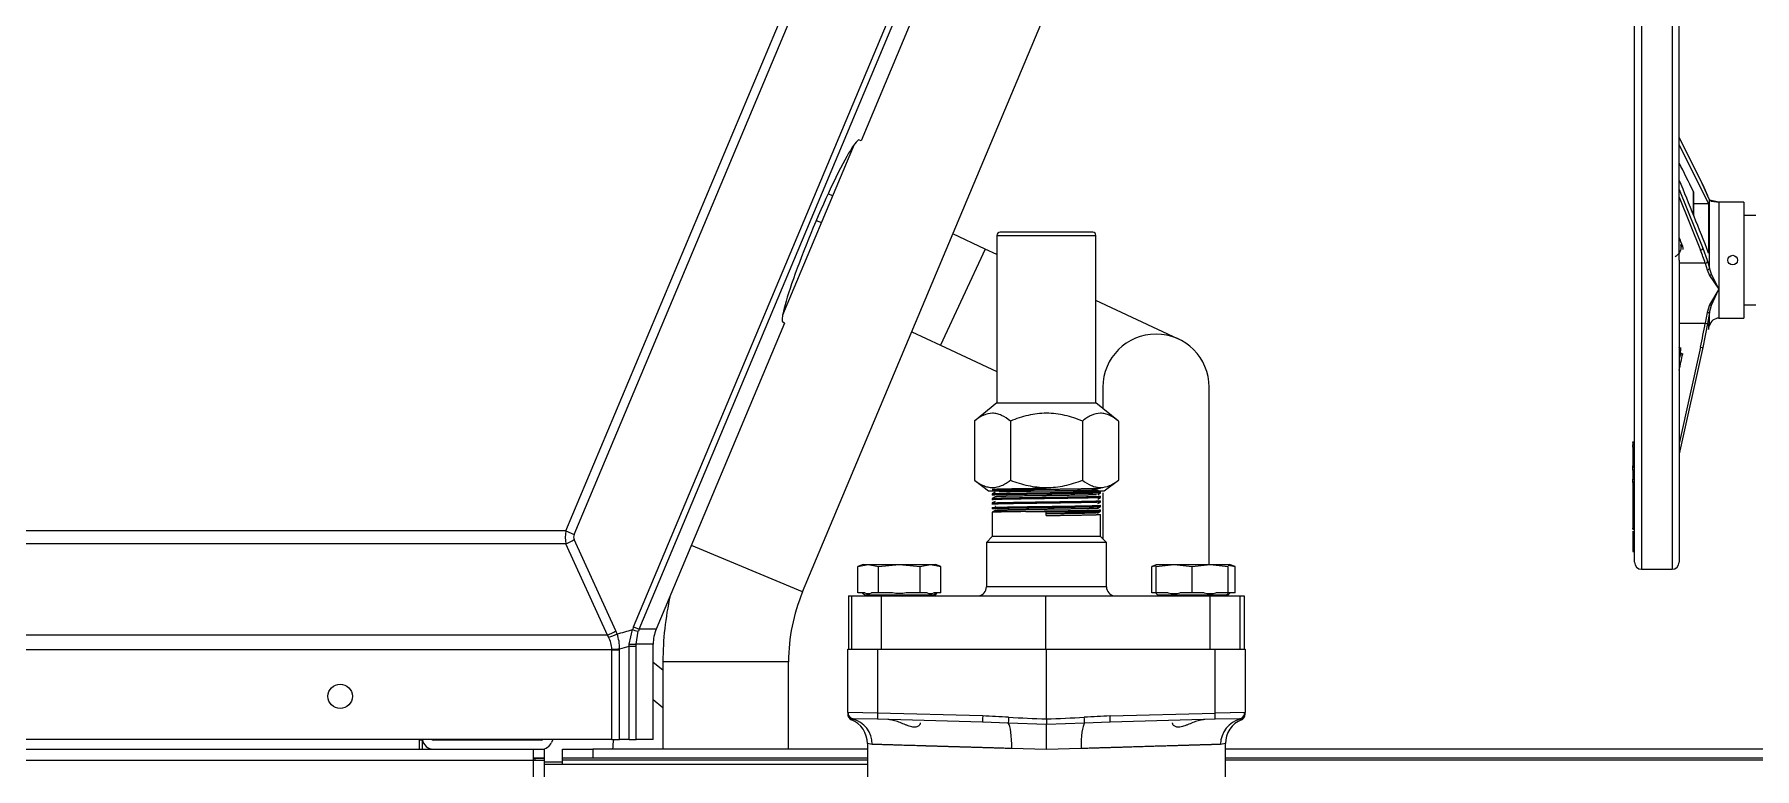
# Model space of a CAD drawing. Header units: millimetres. Extents: x 113490 to 142599, y -20467 to 115.
# Drawn here: x 125312 to 125877, y -7309 to -7067 of the extents above; entities that cross this region are included whole.
import ezdxf

# ---------------------------------------------------------------- set-up
doc = ezdxf.new("R2010")
doc.units = ezdxf.units.MM
doc.layers.add('DV1_0', color=7, linetype='Continuous')

msp = doc.modelspace()

# ---------------------------------------------------------------- linework, layer by layer
at = {"layer": 'DV1_0', "color": 7, "linetype": 'Continuous', "lineweight": 20}
for p, q in [((125508.65, -7262.15), (125936.26, -6242.4)), ((125486.38, -7230.65), (125898.36, -6248.19)), ((125489.15, -7231.81), (125901.13, -6249.35)), ((125510.48, -7262.92), (125936.26, -6247.54)), ((125839.72, -7040.02), (125839.72, -7243.22)), ((125849.78, -7040.02), (125849.78, -7243.22)), ((125852.07, -7118.34), (125859.86, -7137.65)), ((125856.77, -7126.43), (125856.77, -7119.02)), ((125852.07, -7120.87), (125859.12, -7138.31)), ((125865.17, -7122.57), (125865.17, -7151.15)), ((125628.01, -7133.47), (125660.51, -7133.47)), ((125624.19, -7137.97), (125609.45, -7169.6)), ((125859.86, -7137.65), (125861.31, -7141.62)), ((125861.31, -7141.62), (125861.44, -7142)), ((125861.44, -7142), (125862.08, -7144.26)), ((125860.7, -7142.63), (125852.07, -7142.63)), ((125860.7, -7142.63), (125861.34, -7144.81)), ((125861.34, -7144.81), (125862.08, -7146.62)), ((125862.68, -7146.21), (125862.08, -7144.26)), ((125865.17, -7151.15), (125865.17, -7160.67)), ((125861.34, -7158.8), (125860.7, -7162.36)), ((125862.08, -7156.3), (125861.34, -7158.8)), ((125862.08, -7158.79), (125861.44, -7162.46)), ((125862.08, -7158.79), (125862.68, -7156.42)), ((125862.08, -7163.13), (125862.08, -7158.79)), ((125852.07, -7162.36), (125860.7, -7162.36)), ((125861.44, -7162.46), (125859.86, -7170.31)), ((125859.12, -7170.2), (125852.07, -7201.86)), ((125859.86, -7170.31), (125852.07, -7205.32)), ((125486.38, -7230.65), (125198.14, -7230.65)), ((125486.38, -7230.65), (125489.15, -7231.81)), ((125486.38, -7234.88), (125198.15, -7234.88)), ((125500.06, -7264.86), (125486.38, -7234.88)), ((125502.83, -7263.48), (125489.14, -7233.5)), ((125564.17, -7250.69), (125527.62, -7235.37)), ((125663.99, -7249.01), (125624.53, -7249.01)), ((125580.2, -7251.97), (125580.2, -7269.47)), ((125589.93, -7251.97), (125589.93, -7269.47)), ((125697.94, -7251.97), (125697.94, -7269.47)), ((125707.76, -7251.97), (125707.76, -7269.47)), ((125500.06, -7264.86), (125194.27, -7264.86)), ((125507.24, -7267.91), (125508.29, -7263.09)), ((125508.65, -7262.15), (125510.48, -7262.92)), ((125509.51, -7267.82), (125510.2, -7263.63)), ((125516.07, -7262.92), (125510.48, -7262.92)), ((125501.53, -7269.74), (125194.27, -7269.74)), ((125501.53, -7299.18), (125501.53, -7269.74)), ((125501.53, -7269.74), (125504.06, -7269.74)), ((125504.06, -7299.18), (125504.06, -7269.74)), ((125507.22, -7268.49), (125509.51, -7268.49)), ((125507.22, -7299.18), (125507.22, -7268.49)), ((125515.08, -7267.82), (125509.51, -7267.82)), ((125509.51, -7299.18), (125509.51, -7268.49)), ((125588.82, -7269.47), (125588.82, -7290.56)), ((125699.7, -7290.56), (125699.7, -7269.47)), ((125559.55, -7273.65), (125518.29, -7273.65)), ((125588.82, -7290.56), (125579.18, -7290.36)), ((125580.94, -7292.35), (125580.57, -7292.5)), ((125623.31, -7291.46), (125588.82, -7290.56)), ((125631.73, -7293.84), (125623.3, -7293.46)), ((125644.26, -7294.31), (125631.73, -7293.84)), ((125656.79, -7293.84), (125644.26, -7294.31)), ((125665.23, -7293.46), (125656.79, -7293.84)), ((125665.21, -7291.46), (125699.7, -7290.56)), ((125709.53, -7290.35), (125699.7, -7290.56)), ((125707.95, -7292.5), (125707.58, -7292.35)), ((125587.04, -7300.8), (125585.46, -7300.56)), ((125703.06, -7300.56), (125701.48, -7300.8)), ((125208.86, -7305.97), (125475.66, -7305.97)), ((125475.66, -7305.97), (125475.66, -8175.37)), ((125585.46, -7305.97), (125485.26, -7305.97)), ((125644.26, -7302.45), (125632.84, -7302.17)), ((125655.68, -7302.17), (125644.26, -7302.45)), ((125968.77, -7305.97), (125703.06, -7305.97)), ((125485.26, -7306.61), (125479.26, -7306.61))]:
    msp.add_line(p, q, dxfattribs=at)
at = {"layer": 'DV1_0', "color": 7, "linetype": 'Continuous', "lineweight": 15}
for p, q in [((125936.26, -6260.87), (125583.38, -7102.39)), ((125564.17, -7250.69), (125921.22, -6399.23)), ((125837.44, -7141.62), (125837.44, -7042.31)), ((125852.07, -7141.62), (125852.07, -7042.31)), ((125583.38, -7102.39), (125582.82, -7102.13)), ((125859.86, -7116.9), (125852.07, -7101.2)), ((125581.1, -7103.63), (125557.6, -7159.68)), ((125852.07, -7103.73), (125861.78, -7123.14)), ((125856.94, -7126.86), (125856.94, -7119.7)), ((125859.86, -7116.9), (125861.44, -7120.41)), ((125861.44, -7120.41), (125859.86, -7116.9)), ((125574.04, -7120.47), (125572.53, -7119.84)), ((125861.78, -7123.14), (125856.94, -7123.14)), ((125862.08, -7121.82), (125861.44, -7120.41)), ((125861.78, -7123.14), (125861.78, -7139.27)), ((125862.08, -7144.26), (125862.08, -7121.82)), ((125862.08, -7121.82), (125862.68, -7122.24)), ((125865.17, -7122.57), (125862.08, -7121.95)), ((125862.08, -7121.95), (125865.17, -7122.57)), ((125865.17, -7122.57), (125862.68, -7122.24)), ((125862.68, -7122.24), (125865.17, -7122.57)), ((125873.36, -7122.57), (125865.17, -7122.57)), ((125873.36, -7122.57), (125873.36, -7160.67)), ((125568.67, -7128.54), (125570.36, -7129.25)), ((125877.32, -7126.89), (125873.36, -7126.89)), ((125624.19, -7137.97), (125613.53, -7133)), ((125628.01, -7133.47), (125628.01, -7188.47)), ((125659.51, -7132.47), (125629.01, -7132.47)), ((125660.51, -7188.47), (125660.51, -7133.47)), ((125628.01, -7139.75), (125624.19, -7137.97)), ((125837.44, -7240.93), (125837.44, -7141.62)), ((125852.07, -7141.62), (125852.07, -7240.93)), ((125862.08, -7146.62), (125865.17, -7151.15)), ((125865.17, -7151.15), (125862.68, -7146.21)), ((125865.17, -7151.15), (125862.08, -7156.3)), ((125862.68, -7156.42), (125865.17, -7151.15)), ((125687.64, -7167.55), (125660.51, -7154.91)), ((125873.36, -7156.35), (125877.32, -7156.35)), ((125558.27, -7162.29), (125516.07, -7262.92)), ((125558.27, -7162.29), (125557.7, -7162.02)), ((125861.78, -7162.45), (125861.78, -7164.44)), ((125861.78, -7164.44), (125862.08, -7163.13)), ((125865.17, -7160.67), (125873.36, -7160.67)), ((125600.02, -7165.21), (125609.45, -7169.6)), ((125609.45, -7169.6), (125628.01, -7178.26)), ((125852.52, -7172.18), (125852.07, -7174.2)), ((125662.81, -7183.37), (125662.81, -7190.34)), ((125697.71, -7241.62), (125697.71, -7183.37)), ((125628.01, -7188.47), (125620.59, -7194.52)), ((125628.01, -7188.47), (125660.51, -7188.47)), ((125667.93, -7194.52), (125660.51, -7188.47)), ((125620.59, -7194.52), (125620.59, -7213.99)), ((125632.43, -7194.52), (125632.43, -7213.99)), ((125656.1, -7194.52), (125656.1, -7213.99)), ((125667.93, -7194.52), (125667.93, -7213.99)), ((125836.93, -7201.51), (125836.93, -7201.3)), ((125836.93, -7201.3), (125837.44, -7201.3)), ((125836.93, -7201.51), (125836.93, -7202.29)), ((125837.44, -7201.51), (125836.93, -7201.51)), ((125836.93, -7203.14), (125836.93, -7202.29)), ((125836.93, -7202.29), (125837.44, -7202.29)), ((125836.93, -7203.14), (125836.93, -7204.17)), ((125837.44, -7203.14), (125836.93, -7203.14)), ((125836.93, -7204.17), (125836.93, -7206.28)), ((125836.93, -7204.17), (125837.44, -7204.17)), ((125836.93, -7206.28), (125836.93, -7209.27)), ((125837.44, -7206.28), (125836.93, -7206.28)), ((125836.93, -7209.65), (125836.93, -7209.27)), ((125836.93, -7209.27), (125837.44, -7209.27)), ((125836.93, -7210.68), (125836.93, -7209.65)), ((125836.93, -7209.65), (125837.44, -7209.65)), ((125620.59, -7213.99), (125625.26, -7217.47)), ((125663.26, -7217.47), (125667.93, -7213.99)), ((125836.93, -7210.68), (125836.93, -7210.88)), ((125837.44, -7210.68), (125836.93, -7210.68)), ((125836.93, -7210.88), (125836.93, -7213.65)), ((125837.44, -7210.88), (125836.93, -7210.88)), ((125836.93, -7214.47), (125836.93, -7213.65)), ((125836.93, -7213.65), (125837.44, -7213.65)), ((125836.93, -7214.67), (125836.93, -7214.47)), ((125837.44, -7214.47), (125836.93, -7214.47)), ((125836.93, -7214.67), (125836.93, -7218.22)), ((125837.44, -7214.67), (125836.93, -7214.67)), ((125625.26, -7217.47), (125663.26, -7217.47)), ((125627.4, -7217.91), (125626.48, -7218.44)), ((125626.48, -7218.45), (125626.48, -7218.89)), ((125627.4, -7219.41), (125626.48, -7219.94)), ((125626.48, -7219.95), (125626.48, -7220.39)), ((125627.4, -7220.91), (125626.48, -7221.44)), ((125626.48, -7221.45), (125626.48, -7221.89)), ((125661.13, -7218.67), (125662.04, -7218.15)), ((125661.13, -7220.17), (125662.04, -7219.65)), ((125661.13, -7221.67), (125662.04, -7221.15)), ((125662.04, -7218.14), (125662.04, -7217.7)), ((125662.04, -7219.64), (125662.04, -7219.2)), ((125662.04, -7221.14), (125662.04, -7220.7)), ((125662.81, -7218.15), (125662.81, -7233.24)), ((125836.87, -7218.83), (125836.93, -7218.83)), ((125836.93, -7218.22), (125836.93, -7218.33)), ((125837.44, -7218.22), (125836.93, -7218.22)), ((125836.93, -7218.33), (125836.93, -7221.61)), ((125837.44, -7218.33), (125836.93, -7218.33)), ((125626.48, -7222.95), (125626.48, -7223.39)), ((125627.4, -7223.91), (125626.48, -7224.44)), ((125626.48, -7224.45), (125626.48, -7232.47)), ((125644.17, -7225.57), (125644.17, -7224.52)), ((125644.17, -7225.04), (125644.17, -7224.52)), ((125644.17, -7225.57), (125644.17, -7225.04)), ((125661.13, -7223.17), (125662.04, -7222.65)), ((125661.13, -7224.67), (125662.04, -7224.15)), ((125662.04, -7222.64), (125662.04, -7222.2)), ((125662.04, -7224.14), (125662.04, -7223.7)), ((125662.04, -7232.47), (125662.04, -7225.2)), ((125836.93, -7221.85), (125836.87, -7221.85)), ((125836.93, -7221.61), (125836.93, -7222.12)), ((125836.93, -7221.61), (125837.44, -7221.61)), ((125836.93, -7222.12), (125836.93, -7222.3)), ((125837.44, -7222.12), (125836.93, -7222.12)), ((125836.93, -7222.3), (125836.93, -7223.07)), ((125837.44, -7222.3), (125836.93, -7222.3)), ((125836.93, -7223.07), (125836.93, -7223.77)), ((125837.44, -7223.07), (125836.93, -7223.07)), ((125836.93, -7223.77), (125836.93, -7226.22)), ((125837.44, -7223.77), (125836.93, -7223.77)), ((125836.93, -7226.22), (125836.93, -7229.69)), ((125836.93, -7226.22), (125837.44, -7226.22)), ((125626.48, -7232.47), (125624.53, -7234.42)), ((125662.04, -7232.47), (125626.48, -7232.47)), ((125663.99, -7234.42), (125662.04, -7232.47)), ((125836.93, -7230.07), (125836.93, -7229.69)), ((125837.44, -7229.69), (125836.93, -7229.69)), ((125836.93, -7230.07), (125837.44, -7230.07)), ((125836.93, -7230.76), (125836.93, -7237.35)), ((125663.99, -7234.42), (125624.53, -7234.42)), ((125624.53, -7234.42), (125624.53, -7249.01)), ((125663.99, -7249.01), (125663.99, -7234.42)), ((125837.44, -7233.02), (125836.93, -7233.02)), ((125836.93, -7237.35), (125837.44, -7237.35)), ((125582.26, -7242.29), (125585.68, -7241.62)), ((125584.1, -7241.62), (125582.26, -7242.29)), ((125582.26, -7251), (125582.26, -7242.29)), ((125584.1, -7241.62), (125585.68, -7241.62)), ((125585.68, -7241.62), (125589.1, -7242.29)), ((125585.68, -7241.62), (125595.93, -7241.62)), ((125589.1, -7242.29), (125595.93, -7241.62)), ((125589.1, -7251), (125589.1, -7242.29)), ((125595.93, -7241.62), (125602.76, -7242.29)), ((125595.93, -7241.62), (125606.18, -7241.62)), ((125602.76, -7242.29), (125606.18, -7241.62)), ((125602.76, -7251), (125602.76, -7242.29)), ((125606.18, -7241.62), (125609.6, -7242.29)), ((125606.18, -7241.62), (125607.77, -7241.62)), ((125609.6, -7242.29), (125607.77, -7241.62)), ((125609.6, -7251), (125609.6, -7242.29)), ((125680.26, -7241.81), (125678.93, -7242.29)), ((125678.93, -7242.29), (125680.26, -7242.03)), ((125678.93, -7251), (125678.93, -7242.29)), ((125680.26, -7242.29), (125686.18, -7241.62)), ((125680.26, -7241.62), (125686.18, -7241.62)), ((125680.26, -7251), (125680.26, -7242.29)), ((125686.18, -7241.62), (125692.1, -7242.29)), ((125686.18, -7241.62), (125698.01, -7241.62)), ((125692.1, -7242.29), (125698.01, -7241.62)), ((125692.1, -7251), (125692.1, -7242.29)), ((125698.01, -7241.62), (125703.93, -7242.29)), ((125698.01, -7241.62), (125703.93, -7241.62)), ((125703.93, -7241.62), (125704.43, -7241.62)), ((125703.93, -7241.84), (125706.26, -7242.29)), ((125703.93, -7251), (125703.93, -7242.29)), ((125706.26, -7242.29), (125704.43, -7241.62)), ((125706.26, -7251), (125706.26, -7242.29)), ((125839.72, -7243.22), (125849.78, -7243.22)), ((125579.26, -7251.97), (125580.2, -7251.97)), ((125579.26, -7251.97), (125579.26, -7269.47)), ((125580.2, -7251.97), (125589.93, -7251.97)), ((125584.56, -7251), (125582.26, -7251)), ((125583.89, -7251), (125584.69, -7251.8)), ((125607.18, -7251.8), (125584.69, -7251.8)), ((125589.1, -7251), (125586.8, -7251)), ((125587.93, -7251.8), (125587.93, -7251.97)), ((125593.69, -7251), (125589.1, -7251)), ((125589.93, -7251.97), (125643.93, -7251.97)), ((125602.76, -7251), (125598.17, -7251)), ((125605.06, -7251), (125602.76, -7251)), ((125603.93, -7251.97), (125603.93, -7251.8)), ((125604.43, -7251.97), (125604.43, -7251.8)), ((125607.18, -7251.8), (125607.98, -7251)), ((125607.67, -7251.8), (125607.18, -7251.8)), ((125609.6, -7251), (125607.3, -7251)), ((125607.67, -7251.8), (125608.26, -7251.21)), ((125643.93, -7251.97), (125697.94, -7251.97)), ((125643.93, -7251.97), (125643.93, -7269.47)), ((125680.26, -7251), (125678.93, -7251)), ((125680.26, -7251), (125680.26, -7251.21)), ((125684.24, -7251), (125680.26, -7251)), ((125680.26, -7251.21), (125680.85, -7251.8)), ((125703.34, -7251.8), (125680.85, -7251.8)), ((125684.1, -7251.8), (125684.1, -7251.97)), ((125692.1, -7251), (125688.12, -7251)), ((125696.07, -7251), (125692.1, -7251)), ((125697.94, -7251.97), (125707.76, -7251.97)), ((125703.93, -7251), (125699.95, -7251)), ((125700.1, -7251.97), (125700.1, -7251.8)), ((125700.59, -7251.97), (125700.59, -7251.8)), ((125703.34, -7251.8), (125703.93, -7251.21)), ((125703.84, -7251.8), (125703.34, -7251.8)), ((125703.84, -7251.8), (125704.64, -7251)), ((125706.26, -7251), (125703.96, -7251)), ((125707.76, -7251.97), (125709.26, -7251.97)), ((125709.26, -7251.97), (125709.26, -7269.47)), ((125515.08, -7299.18), (125515.08, -7267.82)), ((125578.99, -7290.35), (125578.99, -7269.47)), ((125578.99, -7269.47), (125588.82, -7269.47)), ((125588.82, -7269.47), (125644.26, -7269.47)), ((125644.26, -7269.47), (125699.7, -7269.47)), ((125644.26, -7292.4), (125644.26, -7269.47)), ((125699.7, -7269.47), (125709.53, -7269.47)), ((125709.53, -7269.47), (125709.53, -7290.35)), ((125518.29, -7276.45), (125515.08, -7273.88)), ((125518.29, -7273.65), (125518.29, -7302.37)), ((125559.55, -7302.37), (125559.55, -7273.65)), ((125515.08, -7286.07), (125518.29, -7288.64)), ((125579.18, -7290.36), (125578.99, -7290.35)), ((125588.8, -7292.56), (125580.94, -7292.35)), ((125623.3, -7293.46), (125588.8, -7292.56)), ((125699.72, -7292.56), (125665.23, -7293.46)), ((125707.58, -7292.35), (125699.72, -7292.56)), ((125699.75, -7291.8), (125699.79, -7291.8)), ((125709.53, -7290.55), (125709.53, -7290.35)), ((125501.53, -7299.18), (125182.99, -7299.18)), ((125438.26, -7299.18), (125438.26, -7302.37)), ((125439.26, -7299.37), (125438.26, -7299.37)), ((125439.26, -7299.18), (125439.26, -7299.37)), ((125439.26, -7302.37), (125439.26, -7299.37)), ((125478.36, -7299.37), (125442.86, -7299.37)), ((125447.21, -7299.18), (125447.21, -7299.37)), ((125452.24, -7299.18), (125452.24, -7299.37)), ((125462.29, -7299.18), (125462.29, -7299.37)), ((125467.31, -7299.18), (125467.31, -7299.37)), ((125482.09, -7299.18), (125481.68, -7300.16)), ((125501.53, -7299.18), (125504.06, -7299.18)), ((125507.22, -7299.18), (125504.06, -7299.18)), ((125507.22, -7299.18), (125509.51, -7299.18)), ((125515.08, -7299.18), (125509.51, -7299.18)), ((125585.46, -7300.38), (125585.46, -7405.93)), ((125703.06, -7405.93), (125703.06, -7300.38)), ((125208.86, -7302.37), (125475.66, -7302.37)), ((125475.66, -7302.37), (125475.66, -7305.97)), ((125475.66, -7302.37), (125479.26, -7302.37)), ((125476.26, -7305.37), (125475.66, -7305.37)), ((125475.66, -7305.37), (125479.26, -7305.37)), ((125475.66, -7305.97), (125479.26, -7305.97)), ((125479.26, -7305.37), (125476.26, -7305.37)), ((125476.26, -7305.37), (125476.26, -7305.97)), ((125479.26, -7302.37), (125479.26, -7305.37)), ((125479.26, -7305.37), (125479.26, -7305.97)), ((125479.26, -7305.97), (125479.26, -8175.37)), ((125485.26, -7302.37), (125495.26, -7302.37)), ((125485.26, -7305.37), (125485.26, -7302.37)), ((125485.26, -7305.97), (125485.26, -7305.37)), ((125495.26, -7305.37), (125485.26, -7305.37)), ((125485.26, -7307.27), (125485.26, -7305.97)), ((125585.46, -7302.37), (125495.26, -7302.37)), ((125495.26, -7302.37), (125495.26, -7305.37)), ((125585.46, -7305.37), (125495.26, -7305.37)), ((125973.87, -7302.37), (125703.06, -7302.37)), ((125969.58, -7305.37), (125703.06, -7305.37)), ((125479.26, -7307.27), (125585.46, -7307.27))]:
    msp.add_line(p, q, dxfattribs=at)
for centre, radius in [((125869.7, -7141.62), 1.59), ((125412.26, -7284.99), 4)]:
    msp.add_circle(centre, radius, dxfattribs=at)
for centre, radius, start, end in [((124647.28, -7715.8), 1348.71, 26.26251, 26.70791), ((124846.48, -7534.48), 1089.51, 21.26858, 22.62702), ((125629.01, -7133.47), 1, 90, 180), ((125659.51, -7133.47), 1, 0, 90), ((125865.17, -7163.85), 3.17, 90, 166.9571), ((125680.26, -7183.37), 17.45, 0, 180), ((125846.34, -7172.92), 6.35, 0, 25.4415), ((125844.45, -7170.56), 8.23, 348.6435, 1.315), ((125839.72, -7240.93), 2.29, 180, 270), ((125849.78, -7240.93), 2.29, 270, 359.9994), ((125621.53, -7249.01), 3, 278.9051, 0), ((125666.99, -7249.01), 3, 180, 261.0949), ((125618.92, -7273.65), 100.63, 167.5567, 180), ((125618.92, -7273.65), 59.37, 157.25, 180), ((125585.68, -7248.12), 3.09, 248.7549, 291.2451), ((125606.18, -7248.12), 3.09, 248.7549, 291.2451), ((125686.18, -7242.15), 9.06, 257.6398, 282.3602), ((125698.01, -7242.15), 9.06, 257.6398, 282.3602), ((125527.86, -7267.85), 12.78, 157.3421, 179.9002), ((125580.99, -7290.35), 2, 180, 227.2861), ((125580.99, -7290.86), 2, 180, 247.4161), ((125580.82, -7290.65), 1.66, 169.9089, 248.7154), ((125576.96, -7300.56), 8.5, 0, 67.7446), ((125580.99, -7290.35), 2, 247.0752, 268.5), ((127444.55, -7293.36), 1800.29, 179.96956, 180.03044), ((124892.22, -7298.38), 752.06, 359.6901, 0.3099), ((125711.56, -7300.56), 8.5, 112.2554, 180), ((125707.53, -7290.35), 2, 271.5, 292.9248), ((125707.7, -7290.65), 1.66, 291.2846, 10.0911), ((125707.53, -7290.86), 2, 292.5839, 0), ((125707.53, -7290.35), 2, 312.7139, 0), ((125442.86, -7298.77), 3.6, 186.5393, 270), ((125442.86, -7298.77), 0.6, 223.1029, 270), ((125478.36, -7298.77), 0.6, 270, 316.8971), ((125478.36, -7298.77), 3.6, 270, 337.25), ((125550.89, -7306.61), 49.37, 171.343, 175.0719), ((125475.66, -7305.97), 0.6, 85.3205, 90)]:
    msp.add_arc(centre, radius, start, end, dxfattribs=at)
at = {"layer": 'DV1_0', "color": 7, "linetype": 'Continuous', "lineweight": 20}
for centre, radius, start, end in [((124801.34, -7548.76), 1129.6, 21.37233, 21.53495), ((125699.36, -7199.11), 170.93, 19.2928, 20.834), ((125374.13, -7068.54), 495.53, 348.1619, 349.0866), ((122735.95, -6500.41), 3188.92, 347.73519, 347.8354), ((125498.5, -7232.78), 12.31, 170.0464, 189.8182), ((125496.04, -7267.66), 4.9, 25.8567, 34.8936), ((125490.65, -7270.29), 10.9, 4.0512, 25.8996), ((125489.7, -7269.33), 14.36, 359.7046, 19.6592), ((125352.97, -7262.94), 154.34, 357.9416, 358.1555), ((125615.92, -7527.07), 235.72, 86.1305, 88.2012), ((125651.85, -6959.37), 333.11, 266.5536, 268.695), ((125636.67, -6959.37), 333.11, 271.305, 273.4464), ((125672.61, -7527.07), 235.72, 91.7988, 93.8695)]:
    msp.add_arc(centre, radius, start, end, dxfattribs=at)
at = {"layer": 'DV1_0', "color": 7, "linetype": 'Continuous', "lineweight": 15}
for centre, major_axis, ratio, start_param, end_param in [((125570.26, -7132.07), (-12.55, -29.95), 0.08742, 3.138131, 6.279724), ((125859.12, -7117.03), (-0.691, -0.321), 0.875103, 2.854892, 3.407663), ((125861.34, -7121.97), (-0.686, -0.331), 0.937086, 2.886706, 3.32528)]:
    msp.add_ellipse(centre, major_axis=major_axis, ratio=ratio, start_param=start_param, end_param=end_param, dxfattribs=at)
at = {"layer": 'DV1_0', "color": 7, "linetype": 'Continuous', "lineweight": 20}
for centre, major_axis, ratio, start_param, end_param in [((125862.08, -7122.69), (-0.374, -0.664), 0.908732, 2.694911, 3.240517), ((125853.26, -7136.47), (0.711, 0.273), 0.817209, 2.744491, 4.408496), ((125859.12, -7137.68), (0.713, 0.27), 0.817683, 4.412241, 5.883826), ((125860.7, -7141.99), (-0.72, -0.251), 0.820306, 1.292581, 2.736014), ((125861.34, -7144.24), (-0.742, -0.172), 0.740821, 1.400672, 2.801635), ((125862.08, -7146.1), (0.673, 0.357), 0.631921, 4.388562, 5.390658), ((125861.34, -7158.65), (0.753, -0.118), 0.196265, 4.74312, 6.144083), ((125862.08, -7156.07), (0.705, -0.288), 0.276811, 4.825048, 5.827144), ((125860.7, -7162.31), (0.748, -0.144), 0.057605, 4.723438, 6.16687), ((125859.12, -7170.15), (0.746, -0.156), 0.05742, 4.724361, 6.195946), ((125853.26, -7172.34), (0.746, -0.158), 0.057387, 3.060515, 4.72452), ((125497.37, -7231.73), (8.39, 1.23), 0.477021, 2.861489, 3.27902), ((125486.38, -7232.34), (-5.46, -2.49), 0.390519, 1.394389, 1.916835), ((125500.06, -7262.32), (-5.46, -2.49), 0.390519, 1.394389, 1.916835), ((125500.45, -7263.34), (-5.72, -1.81), 0.350035, 1.460327, 1.961834), ((125495.11, -7268.42), (3.73, 8.9), 0.866025, 5.488826, 5.610008), ((125481.45, -7088.34), (-71.41, -170.29), 0.866025, 0.584178, 0.615457), ((125519.58, -7266.74), (-5.3, -12.63), 0.866025, 4.712369, 4.785222), ((125506.44, -7262.31), (3.78, -1.31), 0.036385, -1.048346, -0.089348), ((125517.29, -7265.86), (-3.5, -8.68), 0.792142, 4.693639, 4.774741), ((125501.52, -7269.4), (-5.99, -0.25), 0.019419, 1.569987, 2.006724), ((125498.28, -7269.74), (0, 3.39), 0.955994, 4.71241, 4.778595), ((125349.48, -6610.94), (0, -680.19), 0.906307, 0.253454, 0.258753), ((125497.34, -7269.74), (0, 7.42), 0.906308, 4.712393, 4.758375), ((125505.53, -7267.82), (4, 0.01), 0.024998, -1.128884, -0.094609), ((125507, -7268.49), (0, 26.57), 0.094445, 4.712423, 4.737354), ((125580.99, -7290.55), (2, 0), 0.998984, 3.141593, 4.499109), ((125578.77, -7300.8), (0.22, 8.5), 0.97309, 4.737865, 6.09082), ((125588.85, -7290.56), (-0.05, -2), 0.017446, 4.712846, 6.283185), ((125623.35, -7291.46), (0.05, 2), 0.017446, 1.571253, 3.141593), ((125631.86, -7291.88), (-0.12, -2), 0.01742, 4.713454, 6.092226), ((125631.19, -7302.17), (0.22, 8.5), 0.1941, 4.717472, 6.088507), ((125657.33, -7302.17), (-0.22, 8.5), 0.1941, 0.194678, 1.565714), ((125656.66, -7291.88), (0.12, -2), 0.01742, 0.190959, 1.569731), ((125665.17, -7291.46), (0.05, -2), 0.017446, 0, 1.570339), ((125699.67, -7290.56), (0.05, -2), 0.017446, 0, 1.570339), ((125709.75, -7300.8), (-0.22, 8.5), 0.97309, 0.192366, 1.545321), ((125707.53, -7290.55), (-2, 0), 0.998984, 1.784077, 3.141593)]:
    msp.add_ellipse(centre, major_axis=major_axis, ratio=ratio, start_param=start_param, end_param=end_param, dxfattribs=at)
at = {"layer": 'DV1_0', "color": 7, "linetype": 'Continuous', "lineweight": 15}
for points, knots in [([(125856.94, -7119.72), (125856.94, -7119.7), (125856.94, -7119.68), (125856.93, -7119.44), (125856.88, -7119.23), (125856.77, -7119.02)], [0.7256392, 0.7256392, 0.7256392, 0.7256392, 0.75, 0.75, 1, 1, 1, 1]), ([(125632.43, -7194.52), (125631.48, -7193.75), (125630.52, -7193.1), (125629.04, -7192.42), (125628.54, -7192.24), (125627.53, -7191.99), (125627.01, -7191.93), (125625.48, -7191.93), (125624.48, -7192.18), (125623.01, -7192.86), (125622.52, -7193.14), (125621.54, -7193.77), (125621.06, -7194.13), (125620.59, -7194.52)], [0, 0, 0, 0, 0.25, 0.25, 0.375, 0.375, 0.5, 0.5, 0.75, 0.75, 0.875, 0.875, 1, 1, 1, 1]), ([(125656.1, -7194.52), (125654.21, -7193.75), (125652.29, -7193.1), (125648.37, -7192.2), (125646.37, -7191.94), (125642.26, -7191.93), (125640.24, -7192.18), (125637.27, -7192.86), (125636.29, -7193.14), (125634.34, -7193.77), (125633.38, -7194.13), (125632.43, -7194.52)], [0, 0, 0, 0, 0.25, 0.25, 0.5, 0.5, 0.75, 0.75, 0.875, 0.875, 1, 1, 1, 1]), ([(125667.93, -7194.52), (125666.99, -7193.75), (125666.02, -7193.1), (125664.54, -7192.42), (125664.04, -7192.24), (125663.03, -7191.99), (125662.52, -7191.93), (125660.99, -7191.93), (125659.99, -7192.18), (125658.51, -7192.86), (125658.02, -7193.14), (125657.05, -7193.77), (125656.57, -7194.13), (125656.1, -7194.52)], [0, 0, 0, 0, 0.25, 0.25, 0.375, 0.375, 0.5, 0.5, 0.75, 0.75, 0.875, 0.875, 1, 1, 1, 1]), ([(125620.59, -7213.99), (125621.54, -7214.7), (125622.51, -7215.29), (125623.99, -7215.91), (125624.49, -7216.08), (125625.24, -7216.24), (125625.49, -7216.28), (125626, -7216.34), (125626.26, -7216.35), (125627.53, -7216.35), (125628.53, -7216.12), (125630.01, -7215.5), (125630.49, -7215.25), (125631.47, -7214.68), (125631.95, -7214.35), (125632.43, -7213.99)], [0, 0, 0, 0, 0.25, 0.25, 0.375, 0.375, 0.4375, 0.4375, 0.5, 0.5, 0.75, 0.75, 0.875, 0.875, 1, 1, 1, 1]), ([(125632.43, -7213.99), (125634.33, -7214.7), (125636.26, -7215.29), (125640.18, -7216.12), (125642.18, -7216.35), (125646.27, -7216.36), (125648.28, -7216.13), (125651.25, -7215.51), (125652.23, -7215.26), (125654.18, -7214.68), (125655.14, -7214.35), (125656.1, -7213.99)], [0, 0, 0, 0, 0.25, 0.25, 0.5, 0.5, 0.75, 0.75, 0.875, 0.875, 1, 1, 1, 1]), ([(125656.1, -7213.99), (125657.05, -7214.7), (125658.02, -7215.29), (125659.5, -7215.91), (125659.99, -7216.08), (125660.75, -7216.24), (125661, -7216.28), (125661.51, -7216.34), (125661.77, -7216.35), (125663.04, -7216.35), (125664.04, -7216.12), (125665.51, -7215.5), (125666, -7215.25), (125666.97, -7214.68), (125667.46, -7214.35), (125667.93, -7213.99)], [0, 0, 0, 0, 0.25, 0.25, 0.375, 0.375, 0.4375, 0.4375, 0.5, 0.5, 0.75, 0.75, 0.875, 0.875, 1, 1, 1, 1]), ([(125598.17, -7251), (125597.43, -7251.14), (125596.68, -7251.21), (125595.18, -7251.21), (125594.43, -7251.14), (125593.69, -7251)], [0, 0, 0, 0, 0.5, 0.5, 1, 1, 1, 1]), ([(125602.85, -7293.72), (125602.84, -7293.79), (125602.83, -7293.94), (125602.75, -7294.17), (125602.6, -7294.43), (125602.34, -7294.72), (125601.8, -7295.08), (125600.81, -7295.28), (125599.5, -7294.96), (125598.4, -7294.54), (125597.26, -7294.07), (125595.77, -7293.44), (125594.24, -7292.94), (125593.19, -7292.74), (125592.69, -7292.68), (125592.44, -7292.66), (125592.32, -7292.65), (125592.26, -7292.65), (125592.23, -7292.65), (125592.21, -7292.65), (125592.2, -7292.65), (125592.2, -7292.65)], [0, 0, 0, 0, 0.041945, 0.083595, 0.125137, 0.189283, 0.250307, 0.374295, 0.499914, 0.560941, 0.624804, 0.749608, 0.874444, 0.936944, 0.968478, 0.984266, 0.992166, 0.996119, 0.998095, 0.999084, 1, 1, 1, 1]), ([(125696.32, -7292.65), (125696.32, -7292.65), (125696.31, -7292.65), (125696.29, -7292.65), (125696.26, -7292.65), (125696.2, -7292.65), (125696.08, -7292.66), (125695.84, -7292.68), (125695.34, -7292.74), (125694.3, -7292.94), (125692.76, -7293.44), (125691.27, -7294.06), (125690.13, -7294.54), (125689.02, -7294.96), (125687.72, -7295.28), (125686.73, -7295.08), (125686.18, -7294.72), (125685.89, -7294.4), (125685.71, -7294.05), (125685.68, -7293.83), (125685.67, -7293.72)], [0, 0, 0, 0, 0.000917, 0.001905, 0.003881, 0.007826, 0.015695, 0.031362, 0.062518, 0.124909, 0.249858, 0.374868, 0.438913, 0.50013, 0.625727, 0.749714, 0.810697, 0.87482, 0.937177, 1, 1, 1, 1])]:
    msp.add_open_spline(points, degree=3, knots=knots, dxfattribs=at)
for points in [[(125852.52, -7136.5), (125852.65, -7136.85), (125852.7, -7137.2), (125852.68, -7137.56)], [(125853.45, -7138.12), (125853.45, -7137.78), (125853.39, -7137.44), (125853.26, -7137.11)]]:
    msp.add_open_spline(points, degree=3, dxfattribs=at)
at = {"layer": 'DV1_0', "color": 7, "linetype": 'Continuous', "lineweight": 20}
for points, knots in [([(125852.68, -7137.56), (125852.67, -7137.92), (125852.59, -7138.28), (125852.29, -7138.98), (125852.08, -7139.32), (125851.54, -7139.98), (125851.21, -7140.29), (125850.82, -7140.57)], [0.25, 0.25, 0.25, 0.25, 0.5, 0.5, 0.75, 0.75, 1, 1, 1, 1]), ([(125632.84, -7302.17), (125632.6, -7302.17), (125632.11, -7302.15), (125631.39, -7302.13), (125630.67, -7302.11), (125629.95, -7302.09), (125629.24, -7302.06), (125628.54, -7302.04), (125627.85, -7302.02), (125627.16, -7302), (125626.48, -7301.98), (125625.81, -7301.96), (125625.14, -7301.94), (125624.48, -7301.92), (125623.82, -7301.9), (125623.18, -7301.88), (125622.54, -7301.86), (125621.91, -7301.85), (125621.28, -7301.83), (125620.66, -7301.81), (125620.05, -7301.79), (125619.45, -7301.77), (125618.85, -7301.75), (125618.26, -7301.74), (125617.68, -7301.72), (125617.1, -7301.7), (125616.53, -7301.69), (125615.97, -7301.67), (125615.42, -7301.65), (125614.87, -7301.64), (125614.33, -7301.62), (125613.8, -7301.6), (125613.27, -7301.59), (125612.75, -7301.57), (125612.24, -7301.56), (125611.74, -7301.54), (125611.24, -7301.53), (125610.75, -7301.51), (125610.27, -7301.5), (125609.79, -7301.48), (125609.32, -7301.47), (125608.86, -7301.45), (125608.4, -7301.44), (125607.96, -7301.43), (125607.51, -7301.41), (125607.08, -7301.4), (125606.65, -7301.39), (125606.23, -7301.38), (125605.81, -7301.36), (125605.41, -7301.35), (125605, -7301.34), (125604.61, -7301.33), (125604.22, -7301.31), (125603.84, -7301.3), (125603.18, -7301.28), (125602.26, -7301.26), (125601.11, -7301.22), (125599.99, -7301.19), (125598.92, -7301.16), (125597.88, -7301.13), (125596.89, -7301.1), (125595.94, -7301.07), (125595.04, -7301.04), (125594.17, -7301.01), (125593.35, -7300.99), (125592.56, -7300.97), (125591.82, -7300.94), (125591.13, -7300.92), (125590.47, -7300.9), (125589.86, -7300.88), (125589.28, -7300.87), (125588.75, -7300.85), (125588.26, -7300.84), (125587.81, -7300.82), (125587.4, -7300.81), (125587.16, -7300.8), (125587.04, -7300.8)], [0, 0, 0, 0, 0.011134, 0.022203, 0.033206, 0.044145, 0.055017, 0.065825, 0.076567, 0.087244, 0.097855, 0.108401, 0.118882, 0.129297, 0.139647, 0.149932, 0.160151, 0.170305, 0.180394, 0.190417, 0.200375, 0.210267, 0.220095, 0.229857, 0.239553, 0.249184, 0.25875, 0.268251, 0.277686, 0.287055, 0.29636, 0.305599, 0.314773, 0.323881, 0.332924, 0.341902, 0.350814, 0.359661, 0.368443, 0.37716, 0.385811, 0.394396, 0.402917, 0.411372, 0.419761, 0.428086, 0.436344, 0.444538, 0.452666, 0.460729, 0.468727, 0.476659, 0.484526, 0.492328, 0.500064, 0.525111, 0.550034, 0.574833, 0.599507, 0.624058, 0.648484, 0.672787, 0.696965, 0.72102, 0.74495, 0.768756, 0.792438, 0.815997, 0.839431, 0.862741, 0.885928, 0.90899, 0.931928, 0.954743, 0.977433, 1, 1, 1, 1]), ([(125701.48, -7300.8), (125701.42, -7300.8), (125701.29, -7300.81), (125701.09, -7300.81), (125700.88, -7300.82), (125700.66, -7300.82), (125700.43, -7300.83), (125700.18, -7300.84), (125699.93, -7300.85), (125699.66, -7300.85), (125699.38, -7300.86), (125699.1, -7300.87), (125698.79, -7300.88), (125698.48, -7300.89), (125698.16, -7300.9), (125697.82, -7300.91), (125697.48, -7300.92), (125697.12, -7300.93), (125696.75, -7300.94), (125696.37, -7300.95), (125695.97, -7300.97), (125695.57, -7300.98), (125695.15, -7300.99), (125694.73, -7301), (125694.29, -7301.02), (125693.83, -7301.03), (125693.37, -7301.04), (125692.9, -7301.06), (125692.41, -7301.07), (125691.92, -7301.09), (125691.41, -7301.1), (125690.89, -7301.12), (125690.36, -7301.13), (125689.81, -7301.15), (125689.26, -7301.17), (125688.69, -7301.18), (125688.12, -7301.2), (125687.53, -7301.22), (125686.93, -7301.24), (125686.32, -7301.25), (125685.7, -7301.27), (125685.02, -7301.29), (125684.29, -7301.32), (125683.49, -7301.34), (125682.66, -7301.36), (125681.81, -7301.39), (125680.92, -7301.42), (125680.01, -7301.44), (125679.07, -7301.47), (125678.11, -7301.5), (125677.11, -7301.53), (125676.08, -7301.56), (125675.03, -7301.59), (125673.94, -7301.63), (125672.83, -7301.66), (125671.68, -7301.69), (125670.51, -7301.73), (125669.3, -7301.77), (125668.07, -7301.8), (125666.81, -7301.84), (125665.51, -7301.88), (125664.19, -7301.92), (125662.84, -7301.96), (125661.46, -7302), (125660.06, -7302.04), (125658.62, -7302.08), (125657.16, -7302.13), (125656.17, -7302.16), (125655.68, -7302.17)], [0, 0, 0, 0, 0.011832, 0.023698, 0.035599, 0.047533, 0.059502, 0.071505, 0.083542, 0.095614, 0.107719, 0.119859, 0.132032, 0.14424, 0.156482, 0.168759, 0.181069, 0.193414, 0.205793, 0.218206, 0.230653, 0.243135, 0.25565, 0.2682, 0.280784, 0.293402, 0.306055, 0.318741, 0.331462, 0.344217, 0.357006, 0.36983, 0.382687, 0.395579, 0.408505, 0.421466, 0.43446, 0.447489, 0.460552, 0.473649, 0.48678, 0.499946, 0.515784, 0.531894, 0.548275, 0.564928, 0.581852, 0.599048, 0.616516, 0.634255, 0.652266, 0.670548, 0.689102, 0.707927, 0.727024, 0.746393, 0.766033, 0.785945, 0.806128, 0.826583, 0.84731, 0.868308, 0.889578, 0.911119, 0.932932, 0.955016, 0.977372, 1, 1, 1, 1])]:
    msp.add_open_spline(points, degree=3, knots=knots, dxfattribs=at)
at = {"layer": 'DV1_0', "color": 7, "linetype": 'Continuous', "lineweight": 15}
for points, weights, knots in [([(125626.48, -7216.95), (125626.48, -7216.85), (125631.62, -7216.76), (125636.8, -7216.67), (125644.17, -7216.57)], [0.999016674788, 0.924374412467, 1, 0.923879532511, 1], [0.5016253, 0.5016253, 0.5016253, 0.75, 0.75, 1, 1, 1]), ([(125644.17, -7217.02), (125636.8, -7217.11), (125631.62, -7217.21), (125626.48, -7217.3), (125626.48, -7217.39)], [1, 0.923879532511, 1, 0.924374412467, 0.999016674788], [0, 0, 0, 0.25, 0.25, 0.4983747, 0.4983747, 0.4983747]), ([(125626.48, -7218.45), (125626.48, -7218.35), (125631.62, -7218.26), (125636.8, -7218.17), (125644.17, -7218.07)], [0.999016674788, 0.924374412467, 1, 0.923879532511, 1], [0.5016253, 0.5016253, 0.5016253, 0.75, 0.75, 1, 1, 1]), ([(125644.17, -7218.52), (125636.8, -7218.61), (125631.62, -7218.71), (125626.48, -7218.8), (125626.48, -7218.89)], [1, 0.923879532511, 1, 0.924374412467, 0.999016674788], [0, 0, 0, 0.25, 0.25, 0.4983747, 0.4983747, 0.4983747]), ([(125626.48, -7219.95), (125626.48, -7219.85), (125631.62, -7219.76), (125636.8, -7219.67), (125644.17, -7219.57)], [0.999016674788, 0.924374412467, 1, 0.923879532511, 1], [0.5016253, 0.5016253, 0.5016253, 0.75, 0.75, 1, 1, 1]), ([(125644.17, -7220.02), (125636.8, -7220.11), (125631.62, -7220.21), (125626.48, -7220.3), (125626.48, -7220.39)], [1, 0.923879532511, 1, 0.924374412467, 0.999016674788], [0, 0, 0, 0.25, 0.25, 0.4983747, 0.4983747, 0.4983747]), ([(125626.48, -7221.45), (125626.48, -7221.35), (125631.62, -7221.26), (125636.8, -7221.17), (125644.17, -7221.07)], [0.999016674788, 0.924374412467, 1, 0.923879532511, 1], [0.5016253, 0.5016253, 0.5016253, 0.75, 0.75, 1, 1, 1]), ([(125660.73, -7218.72), (125659.66, -7218.79), (125656.13, -7218.86), (125651.16, -7218.95), (125644.17, -7219.04), (125637.19, -7219.14), (125632.27, -7219.23), (125627.36, -7219.33), (125627.39, -7219.42), (125627.4, -7219.43), (125627.44, -7219.44)], [0.969847232323, 0.944591567305, 1, 0.923879532511, 1, 0.923879532511, 1, 0.923879532511, 1, 0.993122605748, 0.987487940376], [0.53417969, 0.53417969, 0.53417969, 0.54423287, 0.54423287, 0.55804399, 0.55804399, 0.57185512, 0.57185512, 0.58566624, 0.58566624, 0.58691406, 0.58691406, 0.58691406]), ([(125660.23, -7217.09), (125661.14, -7217.13), (125661.13, -7217.17), (125661.09, -7217.26), (125656.13, -7217.36), (125651.16, -7217.45), (125644.17, -7217.54), (125637.19, -7217.64), (125632.27, -7217.73), (125629.95, -7217.78), (125628.69, -7217.82)], [0.962795273641, 0.967645974371, 1, 0.923879532511, 1, 0.923879532511, 1, 0.923879532511, 1, 0.962562693294, 0.961949961624], [0.4140625, 0.4140625, 0.4140625, 0.41993274, 0.41993274, 0.43374387, 0.43374387, 0.44755499, 0.44755499, 0.46136612, 0.46136612, 0.46815866, 0.46815866, 0.46815866]), ([(125662.04, -7216.64), (125662.04, -7216.64), (125662.04, -7216.64), (125662, -7216.74), (125656.77, -7216.83), (125651.53, -7216.92), (125644.17, -7217.02)], [0.999016674788, 0.999505120044, 1, 0.923879532511, 1, 0.923879532511, 1], [0.4983747, 0.4983747, 0.4983747, 0.5, 0.5, 0.75, 0.75, 1, 1, 1]), ([(125644.17, -7218.07), (125651.53, -7217.98), (125656.77, -7217.88), (125662, -7217.79), (125662.04, -7217.7), (125662.04, -7217.7), (125662.04, -7217.7)], [1, 0.923879532511, 1, 0.923879532511, 1, 0.999505120044, 0.999016674788], [0, 0, 0, 0.25, 0.25, 0.5, 0.5, 0.5016253, 0.5016253, 0.5016253]), ([(125662.04, -7218.14), (125662.04, -7218.14), (125662.04, -7218.14), (125662, -7218.24), (125656.77, -7218.33), (125651.53, -7218.42), (125644.17, -7218.52)], [0.999016674788, 0.999505120044, 1, 0.923879532511, 1, 0.923879532511, 1], [0.4983747, 0.4983747, 0.4983747, 0.5, 0.5, 0.75, 0.75, 1, 1, 1]), ([(125644.17, -7219.57), (125651.53, -7219.48), (125656.77, -7219.38), (125662, -7219.29), (125662.04, -7219.2), (125662.04, -7219.2), (125662.04, -7219.2)], [1, 0.923879532511, 1, 0.923879532511, 1, 0.999505120044, 0.999016674788], [0, 0, 0, 0.25, 0.25, 0.5, 0.5, 0.5016253, 0.5016253, 0.5016253]), ([(125662.04, -7219.64), (125662.04, -7219.64), (125662.04, -7219.64), (125662, -7219.74), (125656.77, -7219.83), (125651.53, -7219.92), (125644.17, -7220.02)], [0.999016674788, 0.999505120044, 1, 0.923879532511, 1, 0.923879532511, 1], [0.4983747, 0.4983747, 0.4983747, 0.5, 0.5, 0.75, 0.75, 1, 1, 1]), ([(125644.17, -7221.07), (125651.53, -7220.98), (125656.77, -7220.88), (125662, -7220.79), (125662.04, -7220.7), (125662.04, -7220.7), (125662.04, -7220.7)], [1, 0.923879532511, 1, 0.923879532511, 1, 0.999505120044, 0.999016674788], [0, 0, 0, 0.25, 0.25, 0.5, 0.5, 0.5016253, 0.5016253, 0.5016253]), ([(125662.04, -7221.14), (125662.04, -7221.14), (125662.04, -7221.14), (125662, -7221.24), (125656.77, -7221.33), (125651.53, -7221.42), (125644.17, -7221.52)], [0.999016674788, 0.999505120044, 1, 0.923879532511, 1, 0.923879532511, 1], [0.4983747, 0.4983747, 0.4983747, 0.5, 0.5, 0.75, 0.75, 1, 1, 1]), ([(125644.17, -7221.52), (125636.8, -7221.61), (125631.62, -7221.71), (125626.48, -7221.8), (125626.48, -7221.89)], [1, 0.923879532511, 1, 0.924374412467, 0.999016674788], [0, 0, 0, 0.25, 0.25, 0.4983747, 0.4983747, 0.4983747]), ([(125626.48, -7222.95), (125626.48, -7222.85), (125631.62, -7222.76), (125636.8, -7222.67), (125644.17, -7222.57)], [0.999016674788, 0.924374412467, 1, 0.923879532511, 1], [0.5016253, 0.5016253, 0.5016253, 0.75, 0.75, 1, 1, 1]), ([(125644.17, -7223.02), (125636.8, -7223.11), (125631.62, -7223.21), (125626.48, -7223.3), (125626.48, -7223.39)], [1, 0.923879532511, 1, 0.924374412467, 0.999016674788], [0, 0, 0, 0.25, 0.25, 0.4983747, 0.4983747, 0.4983747]), ([(125626.48, -7224.45), (125626.48, -7224.35), (125631.62, -7224.26), (125636.8, -7224.17), (125644.17, -7224.07)], [0.999016674788, 0.924374412467, 1, 0.923879532511, 1], [0.5016253, 0.5016253, 0.5016253, 0.75, 0.75, 1, 1, 1]), ([(125627.39, -7222.42), (125627.39, -7222.42), (125627.39, -7222.42), (125627.4, -7222.44), (125627.56, -7222.45)], [0.999960084453, 0.999980036991, 1, 0.986694315263, 0.978040237438], [0.806640625, 0.806640625, 0.806640625, 0.806644247, 0.806644247, 0.8090584, 0.8090584, 0.8090584]), ([(125660.97, -7223.14), (125661.14, -7223.15), (125661.13, -7223.17), (125661.09, -7223.26), (125656.13, -7223.36), (125651.16, -7223.45), (125644.17, -7223.54), (125637.19, -7223.64), (125632.27, -7223.73), (125627.36, -7223.83), (125627.39, -7223.92), (125627.43, -7224.01), (125632.39, -7224.11), (125637.36, -7224.2), (125644.35, -7224.29), (125651.34, -7224.39), (125656.25, -7224.48), (125661.17, -7224.58), (125661.13, -7224.67), (125661.09, -7224.76), (125656.13, -7224.86), (125651.16, -7224.95), (125644.17, -7225.04)], [0.977334115566, 0.98614539645, 1, 0.923879532511, 1, 0.923879532511, 1, 0.923879532511, 1, 0.923879532511, 1, 0.923879532511, 1, 0.923879532511, 1, 0.923879532511, 1, 0.923879532511, 1, 0.923879532511, 1, 0.923879532511, 1], [0.859375, 0.859375, 0.859375, 0.8618887, 0.8618887, 0.8756999, 0.8756999, 0.889511, 0.889511, 0.9033221, 0.9033221, 0.9171332, 0.9171332, 0.9309444, 0.9309444, 0.9447555, 0.9447555, 0.9585666, 0.9585666, 0.9723777, 0.9723777, 0.9861889, 0.9861889, 1, 1, 1]), ([(125644.17, -7222.57), (125651.53, -7222.48), (125656.77, -7222.38), (125662, -7222.29), (125662.04, -7222.2), (125662.04, -7222.2), (125662.04, -7222.2)], [1, 0.923879532511, 1, 0.923879532511, 1, 0.999505120044, 0.999016674788], [0, 0, 0, 0.25, 0.25, 0.5, 0.5, 0.5016253, 0.5016253, 0.5016253]), ([(125662.04, -7222.64), (125662.04, -7222.64), (125662.04, -7222.64), (125662, -7222.74), (125656.77, -7222.83), (125651.53, -7222.92), (125644.17, -7223.02)], [0.999016674788, 0.999505120044, 1, 0.923879532511, 1, 0.923879532511, 1], [0.4983747, 0.4983747, 0.4983747, 0.5, 0.5, 0.75, 0.75, 1, 1, 1]), ([(125644.17, -7224.07), (125651.53, -7223.98), (125656.77, -7223.88), (125662, -7223.79), (125662.04, -7223.7), (125662.04, -7223.7), (125662.04, -7223.7)], [1, 0.923879532511, 1, 0.923879532511, 1, 0.999505120044, 0.999016674788], [0, 0, 0, 0.25, 0.25, 0.5, 0.5, 0.5016253, 0.5016253, 0.5016253]), ([(125662.04, -7224.14), (125662.04, -7224.14), (125662.04, -7224.14), (125662, -7224.24), (125656.77, -7224.33), (125651.53, -7224.42), (125644.17, -7224.52)], [0.999016674788, 0.999505120044, 1, 0.923879532511, 1, 0.923879532511, 1], [0.4983747, 0.4983747, 0.4983747, 0.5, 0.5, 0.75, 0.75, 1, 1, 1]), ([(125644.17, -7225.57), (125651.53, -7225.48), (125656.77, -7225.38), (125662, -7225.29), (125662.04, -7225.2), (125662.04, -7225.2), (125662.04, -7225.2)], [1, 0.923879532511, 1, 0.923879532511, 1, 0.999505120044, 0.999016674788], [0, 0, 0, 0.25, 0.25, 0.5, 0.5, 0.5016253, 0.5016253, 0.5016253])]:
    msp.add_rational_spline(points, weights, degree=2, knots=knots, dxfattribs=at)

doc.saveas('drawing.dxf')
